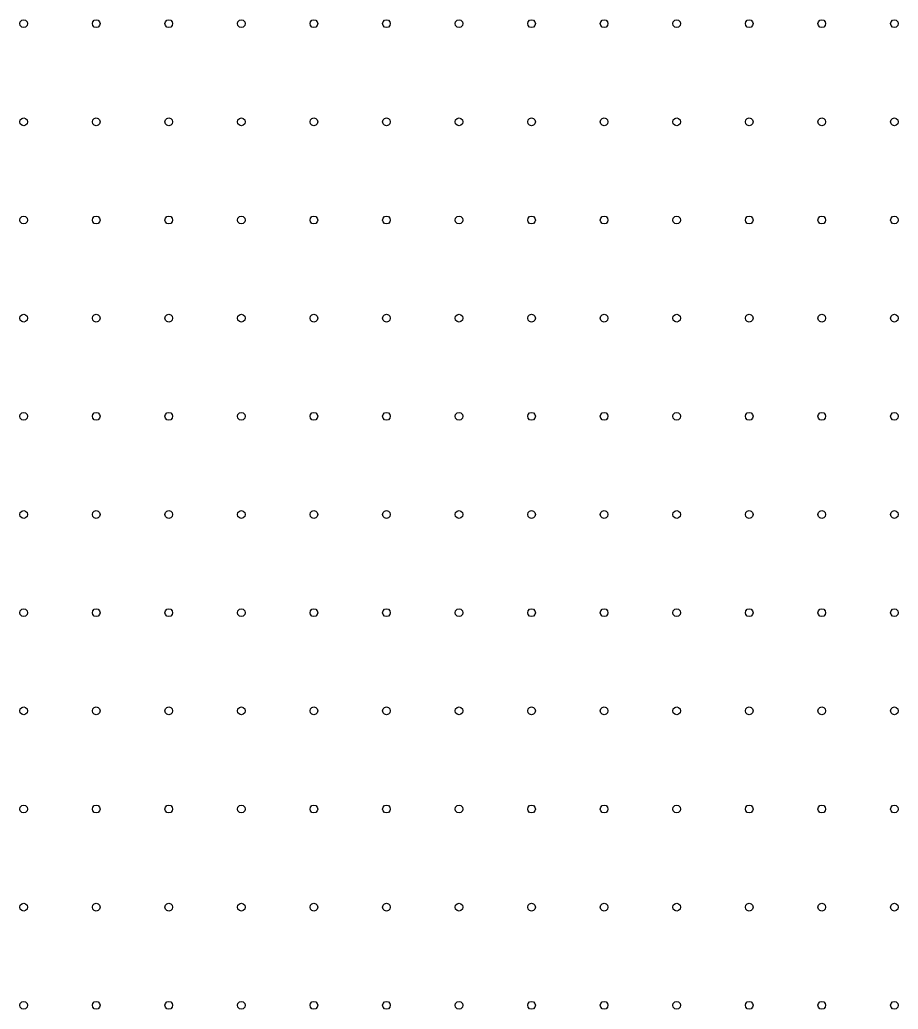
# Model space of a CAD drawing. Extents: x 11 to 212, y 11 to 212.
# Drawn here: x 122.08 to 143.44, y 86.23 to 110.3 of the extents above; entities that cross this region are included whole.
import ezdxf

# ---------------------------------------------------------------- set-up
doc = ezdxf.new("R2010")
doc.units = 0
doc.layers.add('H1', color=7, linetype='continuous')

msp = doc.modelspace()

# ---------------------------------------------------------------- linework, layer by layer
at = {"layer": 'H1'}
for points in [[(122.265, 110.206), (122.252, 110.159), (122.218, 110.124), (122.171, 110.112), (122.124, 110.124), (122.089, 110.159), (122.076, 110.206), (122.089, 110.253), (122.124, 110.287), (122.171, 110.3), (122.218, 110.287), (122.252, 110.253)], [(124.029, 110.206), (124.017, 110.159), (123.982, 110.124), (123.935, 110.112), (123.888, 110.124), (123.854, 110.159), (123.841, 110.206), (123.854, 110.253), (123.888, 110.287), (123.935, 110.3), (123.982, 110.287), (124.017, 110.253)], [(125.794, 110.206), (125.782, 110.159), (125.747, 110.124), (125.7, 110.112), (125.653, 110.124), (125.618, 110.159), (125.606, 110.206), (125.618, 110.253), (125.653, 110.287), (125.7, 110.3), (125.747, 110.287), (125.782, 110.253)], [(127.559, 110.206), (127.546, 110.159), (127.512, 110.124), (127.465, 110.112), (127.418, 110.124), (127.383, 110.159), (127.371, 110.206), (127.383, 110.253), (127.418, 110.287), (127.465, 110.3), (127.512, 110.287), (127.546, 110.253)], [(129.324, 110.206), (129.311, 110.159), (129.276, 110.124), (129.229, 110.112), (129.182, 110.124), (129.148, 110.159), (129.135, 110.206), (129.148, 110.253), (129.182, 110.287), (129.229, 110.3), (129.276, 110.287), (129.311, 110.253)], [(131.088, 110.206), (131.076, 110.159), (131.041, 110.124), (130.994, 110.112), (130.947, 110.124), (130.913, 110.159), (130.9, 110.206), (130.913, 110.253), (130.947, 110.287), (130.994, 110.3), (131.041, 110.287), (131.076, 110.253)], [(132.853, 110.206), (132.84, 110.159), (132.806, 110.124), (132.759, 110.112), (132.712, 110.124), (132.677, 110.159), (132.665, 110.206), (132.677, 110.253), (132.712, 110.287), (132.759, 110.3), (132.806, 110.287), (132.84, 110.253)], [(134.618, 110.206), (134.605, 110.159), (134.571, 110.124), (134.524, 110.112), (134.476, 110.124), (134.442, 110.159), (134.429, 110.206), (134.442, 110.253), (134.476, 110.287), (134.524, 110.3), (134.571, 110.287), (134.605, 110.253)], [(136.382, 110.206), (136.37, 110.159), (136.335, 110.124), (136.288, 110.112), (136.241, 110.124), (136.207, 110.159), (136.194, 110.206), (136.207, 110.253), (136.241, 110.287), (136.288, 110.3), (136.335, 110.287), (136.37, 110.253)], [(138.147, 110.206), (138.134, 110.159), (138.1, 110.124), (138.053, 110.112), (138.006, 110.124), (137.971, 110.159), (137.959, 110.206), (137.971, 110.253), (138.006, 110.287), (138.053, 110.3), (138.1, 110.287), (138.134, 110.253)], [(139.912, 110.206), (139.899, 110.159), (139.865, 110.124), (139.818, 110.112), (139.771, 110.124), (139.736, 110.159), (139.724, 110.206), (139.736, 110.253), (139.771, 110.287), (139.818, 110.3), (139.865, 110.287), (139.899, 110.253)], [(141.676, 110.206), (141.664, 110.159), (141.629, 110.124), (141.582, 110.112), (141.535, 110.124), (141.501, 110.159), (141.488, 110.206), (141.501, 110.253), (141.535, 110.287), (141.582, 110.3), (141.629, 110.287), (141.664, 110.253)], [(143.441, 110.206), (143.429, 110.159), (143.394, 110.124), (143.347, 110.112), (143.3, 110.124), (143.266, 110.159), (143.253, 110.206), (143.266, 110.253), (143.3, 110.287), (143.347, 110.3), (143.394, 110.287), (143.429, 110.253)], [(122.265, 107.818), (122.252, 107.771), (122.218, 107.736), (122.171, 107.724), (122.124, 107.736), (122.089, 107.771), (122.076, 107.818), (122.089, 107.865), (122.124, 107.899), (122.171, 107.912), (122.218, 107.899), (122.252, 107.865)], [(124.029, 107.818), (124.017, 107.771), (123.982, 107.736), (123.935, 107.724), (123.888, 107.736), (123.854, 107.771), (123.841, 107.818), (123.854, 107.865), (123.888, 107.899), (123.935, 107.912), (123.982, 107.899), (124.017, 107.865)], [(125.794, 107.818), (125.782, 107.771), (125.747, 107.736), (125.7, 107.724), (125.653, 107.736), (125.618, 107.771), (125.606, 107.818), (125.618, 107.865), (125.653, 107.899), (125.7, 107.912), (125.747, 107.899), (125.782, 107.865)], [(127.559, 107.818), (127.546, 107.771), (127.512, 107.736), (127.465, 107.724), (127.418, 107.736), (127.383, 107.771), (127.371, 107.818), (127.383, 107.865), (127.418, 107.899), (127.465, 107.912), (127.512, 107.899), (127.546, 107.865)], [(129.324, 107.818), (129.311, 107.771), (129.276, 107.736), (129.229, 107.724), (129.182, 107.736), (129.148, 107.771), (129.135, 107.818), (129.148, 107.865), (129.182, 107.899), (129.229, 107.912), (129.276, 107.899), (129.311, 107.865)], [(131.088, 107.818), (131.076, 107.771), (131.041, 107.736), (130.994, 107.724), (130.947, 107.736), (130.913, 107.771), (130.9, 107.818), (130.913, 107.865), (130.947, 107.899), (130.994, 107.912), (131.041, 107.899), (131.076, 107.865)], [(132.853, 107.818), (132.84, 107.771), (132.806, 107.736), (132.759, 107.724), (132.712, 107.736), (132.677, 107.771), (132.665, 107.818), (132.677, 107.865), (132.712, 107.899), (132.759, 107.912), (132.806, 107.899), (132.84, 107.865)], [(134.618, 107.818), (134.605, 107.771), (134.571, 107.736), (134.524, 107.724), (134.476, 107.736), (134.442, 107.771), (134.429, 107.818), (134.442, 107.865), (134.476, 107.899), (134.524, 107.912), (134.571, 107.899), (134.605, 107.865)], [(136.382, 107.818), (136.37, 107.771), (136.335, 107.736), (136.288, 107.724), (136.241, 107.736), (136.207, 107.771), (136.194, 107.818), (136.207, 107.865), (136.241, 107.899), (136.288, 107.912), (136.335, 107.899), (136.37, 107.865)], [(138.147, 107.818), (138.134, 107.771), (138.1, 107.736), (138.053, 107.724), (138.006, 107.736), (137.971, 107.771), (137.959, 107.818), (137.971, 107.865), (138.006, 107.899), (138.053, 107.912), (138.1, 107.899), (138.134, 107.865)], [(139.912, 107.818), (139.899, 107.771), (139.865, 107.736), (139.818, 107.724), (139.771, 107.736), (139.736, 107.771), (139.724, 107.818), (139.736, 107.865), (139.771, 107.899), (139.818, 107.912), (139.865, 107.899), (139.899, 107.865)], [(141.676, 107.818), (141.664, 107.771), (141.629, 107.736), (141.582, 107.724), (141.535, 107.736), (141.501, 107.771), (141.488, 107.818), (141.501, 107.865), (141.535, 107.899), (141.582, 107.912), (141.629, 107.899), (141.664, 107.865)], [(143.441, 107.818), (143.429, 107.771), (143.394, 107.736), (143.347, 107.724), (143.3, 107.736), (143.266, 107.771), (143.253, 107.818), (143.266, 107.865), (143.3, 107.899), (143.347, 107.912), (143.394, 107.899), (143.429, 107.865)], [(122.265, 105.429), (122.252, 105.382), (122.218, 105.348), (122.171, 105.335), (122.124, 105.348), (122.089, 105.382), (122.076, 105.429), (122.089, 105.476), (122.124, 105.511), (122.171, 105.524), (122.218, 105.511), (122.252, 105.476)], [(124.029, 105.429), (124.017, 105.382), (123.982, 105.348), (123.935, 105.335), (123.888, 105.348), (123.854, 105.382), (123.841, 105.429), (123.854, 105.476), (123.888, 105.511), (123.935, 105.524), (123.982, 105.511), (124.017, 105.476)], [(125.794, 105.429), (125.782, 105.382), (125.747, 105.348), (125.7, 105.335), (125.653, 105.348), (125.618, 105.382), (125.606, 105.429), (125.618, 105.476), (125.653, 105.511), (125.7, 105.524), (125.747, 105.511), (125.782, 105.476)], [(127.559, 105.429), (127.546, 105.382), (127.512, 105.348), (127.465, 105.335), (127.418, 105.348), (127.383, 105.382), (127.371, 105.429), (127.383, 105.476), (127.418, 105.511), (127.465, 105.524), (127.512, 105.511), (127.546, 105.476)], [(129.324, 105.429), (129.311, 105.382), (129.276, 105.348), (129.229, 105.335), (129.182, 105.348), (129.148, 105.382), (129.135, 105.429), (129.148, 105.476), (129.182, 105.511), (129.229, 105.524), (129.276, 105.511), (129.311, 105.476)], [(131.088, 105.429), (131.076, 105.382), (131.041, 105.348), (130.994, 105.335), (130.947, 105.348), (130.913, 105.382), (130.9, 105.429), (130.913, 105.476), (130.947, 105.511), (130.994, 105.524), (131.041, 105.511), (131.076, 105.476)], [(132.853, 105.429), (132.84, 105.382), (132.806, 105.348), (132.759, 105.335), (132.712, 105.348), (132.677, 105.382), (132.665, 105.429), (132.677, 105.476), (132.712, 105.511), (132.759, 105.524), (132.806, 105.511), (132.84, 105.476)], [(134.618, 105.429), (134.605, 105.382), (134.571, 105.348), (134.524, 105.335), (134.476, 105.348), (134.442, 105.382), (134.429, 105.429), (134.442, 105.476), (134.476, 105.511), (134.524, 105.524), (134.571, 105.511), (134.605, 105.476)], [(136.382, 105.429), (136.37, 105.382), (136.335, 105.348), (136.288, 105.335), (136.241, 105.348), (136.207, 105.382), (136.194, 105.429), (136.207, 105.476), (136.241, 105.511), (136.288, 105.524), (136.335, 105.511), (136.37, 105.476)], [(138.147, 105.429), (138.134, 105.382), (138.1, 105.348), (138.053, 105.335), (138.006, 105.348), (137.971, 105.382), (137.959, 105.429), (137.971, 105.476), (138.006, 105.511), (138.053, 105.524), (138.1, 105.511), (138.134, 105.476)], [(139.912, 105.429), (139.899, 105.382), (139.865, 105.348), (139.818, 105.335), (139.771, 105.348), (139.736, 105.382), (139.724, 105.429), (139.736, 105.476), (139.771, 105.511), (139.818, 105.524), (139.865, 105.511), (139.899, 105.476)], [(141.676, 105.429), (141.664, 105.382), (141.629, 105.348), (141.582, 105.335), (141.535, 105.348), (141.501, 105.382), (141.488, 105.429), (141.501, 105.476), (141.535, 105.511), (141.582, 105.524), (141.629, 105.511), (141.664, 105.476)], [(143.441, 105.429), (143.429, 105.382), (143.394, 105.348), (143.347, 105.335), (143.3, 105.348), (143.266, 105.382), (143.253, 105.429), (143.266, 105.476), (143.3, 105.511), (143.347, 105.524), (143.394, 105.511), (143.429, 105.476)], [(122.265, 103.041), (122.252, 102.994), (122.218, 102.96), (122.171, 102.947), (122.124, 102.96), (122.089, 102.994), (122.076, 103.041), (122.089, 103.088), (122.124, 103.123), (122.171, 103.135), (122.218, 103.123), (122.252, 103.088)], [(124.029, 103.041), (124.017, 102.994), (123.982, 102.96), (123.935, 102.947), (123.888, 102.96), (123.854, 102.994), (123.841, 103.041), (123.854, 103.088), (123.888, 103.123), (123.935, 103.135), (123.982, 103.123), (124.017, 103.088)], [(125.794, 103.041), (125.782, 102.994), (125.747, 102.96), (125.7, 102.947), (125.653, 102.96), (125.618, 102.994), (125.606, 103.041), (125.618, 103.088), (125.653, 103.123), (125.7, 103.135), (125.747, 103.123), (125.782, 103.088)], [(127.559, 103.041), (127.546, 102.994), (127.512, 102.96), (127.465, 102.947), (127.418, 102.96), (127.383, 102.994), (127.371, 103.041), (127.383, 103.088), (127.418, 103.123), (127.465, 103.135), (127.512, 103.123), (127.546, 103.088)], [(129.324, 103.041), (129.311, 102.994), (129.276, 102.96), (129.229, 102.947), (129.182, 102.96), (129.148, 102.994), (129.135, 103.041), (129.148, 103.088), (129.182, 103.123), (129.229, 103.135), (129.276, 103.123), (129.311, 103.088)], [(131.088, 103.041), (131.076, 102.994), (131.041, 102.96), (130.994, 102.947), (130.947, 102.96), (130.913, 102.994), (130.9, 103.041), (130.913, 103.088), (130.947, 103.123), (130.994, 103.135), (131.041, 103.123), (131.076, 103.088)], [(132.853, 103.041), (132.84, 102.994), (132.806, 102.96), (132.759, 102.947), (132.712, 102.96), (132.677, 102.994), (132.665, 103.041), (132.677, 103.088), (132.712, 103.123), (132.759, 103.135), (132.806, 103.123), (132.84, 103.088)], [(134.618, 103.041), (134.605, 102.994), (134.571, 102.96), (134.524, 102.947), (134.476, 102.96), (134.442, 102.994), (134.429, 103.041), (134.442, 103.088), (134.476, 103.123), (134.524, 103.135), (134.571, 103.123), (134.605, 103.088)], [(136.382, 103.041), (136.37, 102.994), (136.335, 102.96), (136.288, 102.947), (136.241, 102.96), (136.207, 102.994), (136.194, 103.041), (136.207, 103.088), (136.241, 103.123), (136.288, 103.135), (136.335, 103.123), (136.37, 103.088)], [(138.147, 103.041), (138.134, 102.994), (138.1, 102.96), (138.053, 102.947), (138.006, 102.96), (137.971, 102.994), (137.959, 103.041), (137.971, 103.088), (138.006, 103.123), (138.053, 103.135), (138.1, 103.123), (138.134, 103.088)], [(139.912, 103.041), (139.899, 102.994), (139.865, 102.96), (139.818, 102.947), (139.771, 102.96), (139.736, 102.994), (139.724, 103.041), (139.736, 103.088), (139.771, 103.123), (139.818, 103.135), (139.865, 103.123), (139.899, 103.088)], [(141.676, 103.041), (141.664, 102.994), (141.629, 102.96), (141.582, 102.947), (141.535, 102.96), (141.501, 102.994), (141.488, 103.041), (141.501, 103.088), (141.535, 103.123), (141.582, 103.135), (141.629, 103.123), (141.664, 103.088)], [(143.441, 103.041), (143.429, 102.994), (143.394, 102.96), (143.347, 102.947), (143.3, 102.96), (143.266, 102.994), (143.253, 103.041), (143.266, 103.088), (143.3, 103.123), (143.347, 103.135), (143.394, 103.123), (143.429, 103.088)], [(122.265, 100.653), (122.252, 100.606), (122.218, 100.571), (122.171, 100.559), (122.124, 100.571), (122.089, 100.606), (122.076, 100.653), (122.089, 100.7), (122.124, 100.734), (122.171, 100.747), (122.218, 100.734), (122.252, 100.7)], [(124.029, 100.653), (124.017, 100.606), (123.982, 100.571), (123.935, 100.559), (123.888, 100.571), (123.854, 100.606), (123.841, 100.653), (123.854, 100.7), (123.888, 100.734), (123.935, 100.747), (123.982, 100.734), (124.017, 100.7)], [(125.794, 100.653), (125.782, 100.606), (125.747, 100.571), (125.7, 100.559), (125.653, 100.571), (125.618, 100.606), (125.606, 100.653), (125.618, 100.7), (125.653, 100.734), (125.7, 100.747), (125.747, 100.734), (125.782, 100.7)], [(127.559, 100.653), (127.546, 100.606), (127.512, 100.571), (127.465, 100.559), (127.418, 100.571), (127.383, 100.606), (127.371, 100.653), (127.383, 100.7), (127.418, 100.734), (127.465, 100.747), (127.512, 100.734), (127.546, 100.7)], [(129.324, 100.653), (129.311, 100.606), (129.276, 100.571), (129.229, 100.559), (129.182, 100.571), (129.148, 100.606), (129.135, 100.653), (129.148, 100.7), (129.182, 100.734), (129.229, 100.747), (129.276, 100.734), (129.311, 100.7)], [(131.088, 100.653), (131.076, 100.606), (131.041, 100.571), (130.994, 100.559), (130.947, 100.571), (130.913, 100.606), (130.9, 100.653), (130.913, 100.7), (130.947, 100.734), (130.994, 100.747), (131.041, 100.734), (131.076, 100.7)], [(132.853, 100.653), (132.84, 100.606), (132.806, 100.571), (132.759, 100.559), (132.712, 100.571), (132.677, 100.606), (132.665, 100.653), (132.677, 100.7), (132.712, 100.734), (132.759, 100.747), (132.806, 100.734), (132.84, 100.7)], [(134.618, 100.653), (134.605, 100.606), (134.571, 100.571), (134.524, 100.559), (134.476, 100.571), (134.442, 100.606), (134.429, 100.653), (134.442, 100.7), (134.476, 100.734), (134.524, 100.747), (134.571, 100.734), (134.605, 100.7)], [(136.382, 100.653), (136.37, 100.606), (136.335, 100.571), (136.288, 100.559), (136.241, 100.571), (136.207, 100.606), (136.194, 100.653), (136.207, 100.7), (136.241, 100.734), (136.288, 100.747), (136.335, 100.734), (136.37, 100.7)], [(138.147, 100.653), (138.134, 100.606), (138.1, 100.571), (138.053, 100.559), (138.006, 100.571), (137.971, 100.606), (137.959, 100.653), (137.971, 100.7), (138.006, 100.734), (138.053, 100.747), (138.1, 100.734), (138.134, 100.7)], [(139.912, 100.653), (139.899, 100.606), (139.865, 100.571), (139.818, 100.559), (139.771, 100.571), (139.736, 100.606), (139.724, 100.653), (139.736, 100.7), (139.771, 100.734), (139.818, 100.747), (139.865, 100.734), (139.899, 100.7)], [(141.676, 100.653), (141.664, 100.606), (141.629, 100.571), (141.582, 100.559), (141.535, 100.571), (141.501, 100.606), (141.488, 100.653), (141.501, 100.7), (141.535, 100.734), (141.582, 100.747), (141.629, 100.734), (141.664, 100.7)], [(143.441, 100.653), (143.429, 100.606), (143.394, 100.571), (143.347, 100.559), (143.3, 100.571), (143.266, 100.606), (143.253, 100.653), (143.266, 100.7), (143.3, 100.734), (143.347, 100.747), (143.394, 100.734), (143.429, 100.7)], [(122.265, 98.265), (122.252, 98.218), (122.218, 98.183), (122.171, 98.171), (122.124, 98.183), (122.089, 98.218), (122.076, 98.265), (122.089, 98.312), (122.124, 98.346), (122.171, 98.359), (122.218, 98.346), (122.252, 98.312)], [(124.029, 98.265), (124.017, 98.218), (123.982, 98.183), (123.935, 98.171), (123.888, 98.183), (123.854, 98.218), (123.841, 98.265), (123.854, 98.312), (123.888, 98.346), (123.935, 98.359), (123.982, 98.346), (124.017, 98.312)], [(125.794, 98.265), (125.782, 98.218), (125.747, 98.183), (125.7, 98.171), (125.653, 98.183), (125.618, 98.218), (125.606, 98.265), (125.618, 98.312), (125.653, 98.346), (125.7, 98.359), (125.747, 98.346), (125.782, 98.312)], [(127.559, 98.265), (127.546, 98.218), (127.512, 98.183), (127.465, 98.171), (127.418, 98.183), (127.383, 98.218), (127.371, 98.265), (127.383, 98.312), (127.418, 98.346), (127.465, 98.359), (127.512, 98.346), (127.546, 98.312)], [(129.324, 98.265), (129.311, 98.218), (129.276, 98.183), (129.229, 98.171), (129.182, 98.183), (129.148, 98.218), (129.135, 98.265), (129.148, 98.312), (129.182, 98.346), (129.229, 98.359), (129.276, 98.346), (129.311, 98.312)], [(131.088, 98.265), (131.076, 98.218), (131.041, 98.183), (130.994, 98.171), (130.947, 98.183), (130.913, 98.218), (130.9, 98.265), (130.913, 98.312), (130.947, 98.346), (130.994, 98.359), (131.041, 98.346), (131.076, 98.312)], [(132.853, 98.265), (132.84, 98.218), (132.806, 98.183), (132.759, 98.171), (132.712, 98.183), (132.677, 98.218), (132.665, 98.265), (132.677, 98.312), (132.712, 98.346), (132.759, 98.359), (132.806, 98.346), (132.84, 98.312)], [(134.618, 98.265), (134.605, 98.218), (134.571, 98.183), (134.524, 98.171), (134.476, 98.183), (134.442, 98.218), (134.429, 98.265), (134.442, 98.312), (134.476, 98.346), (134.524, 98.359), (134.571, 98.346), (134.605, 98.312)], [(136.382, 98.265), (136.37, 98.218), (136.335, 98.183), (136.288, 98.171), (136.241, 98.183), (136.207, 98.218), (136.194, 98.265), (136.207, 98.312), (136.241, 98.346), (136.288, 98.359), (136.335, 98.346), (136.37, 98.312)], [(138.147, 98.265), (138.134, 98.218), (138.1, 98.183), (138.053, 98.171), (138.006, 98.183), (137.971, 98.218), (137.959, 98.265), (137.971, 98.312), (138.006, 98.346), (138.053, 98.359), (138.1, 98.346), (138.134, 98.312)], [(139.912, 98.265), (139.899, 98.218), (139.865, 98.183), (139.818, 98.171), (139.771, 98.183), (139.736, 98.218), (139.724, 98.265), (139.736, 98.312), (139.771, 98.346), (139.818, 98.359), (139.865, 98.346), (139.899, 98.312)], [(141.676, 98.265), (141.664, 98.218), (141.629, 98.183), (141.582, 98.171), (141.535, 98.183), (141.501, 98.218), (141.488, 98.265), (141.501, 98.312), (141.535, 98.346), (141.582, 98.359), (141.629, 98.346), (141.664, 98.312)], [(143.441, 98.265), (143.429, 98.218), (143.394, 98.183), (143.347, 98.171), (143.3, 98.183), (143.266, 98.218), (143.253, 98.265), (143.266, 98.312), (143.3, 98.346), (143.347, 98.359), (143.394, 98.346), (143.429, 98.312)], [(122.265, 95.876), (122.252, 95.829), (122.218, 95.795), (122.171, 95.782), (122.124, 95.795), (122.089, 95.829), (122.076, 95.876), (122.089, 95.924), (122.124, 95.958), (122.171, 95.971), (122.218, 95.958), (122.252, 95.924)], [(124.029, 95.876), (124.017, 95.829), (123.982, 95.795), (123.935, 95.782), (123.888, 95.795), (123.854, 95.829), (123.841, 95.876), (123.854, 95.924), (123.888, 95.958), (123.935, 95.971), (123.982, 95.958), (124.017, 95.924)], [(125.794, 95.876), (125.782, 95.829), (125.747, 95.795), (125.7, 95.782), (125.653, 95.795), (125.618, 95.829), (125.606, 95.876), (125.618, 95.924), (125.653, 95.958), (125.7, 95.971), (125.747, 95.958), (125.782, 95.924)], [(127.559, 95.876), (127.546, 95.829), (127.512, 95.795), (127.465, 95.782), (127.418, 95.795), (127.383, 95.829), (127.371, 95.876), (127.383, 95.924), (127.418, 95.958), (127.465, 95.971), (127.512, 95.958), (127.546, 95.924)], [(129.324, 95.876), (129.311, 95.829), (129.276, 95.795), (129.229, 95.782), (129.182, 95.795), (129.148, 95.829), (129.135, 95.876), (129.148, 95.924), (129.182, 95.958), (129.229, 95.971), (129.276, 95.958), (129.311, 95.924)], [(131.088, 95.876), (131.076, 95.829), (131.041, 95.795), (130.994, 95.782), (130.947, 95.795), (130.913, 95.829), (130.9, 95.876), (130.913, 95.924), (130.947, 95.958), (130.994, 95.971), (131.041, 95.958), (131.076, 95.924)], [(132.853, 95.876), (132.84, 95.829), (132.806, 95.795), (132.759, 95.782), (132.712, 95.795), (132.677, 95.829), (132.665, 95.876), (132.677, 95.924), (132.712, 95.958), (132.759, 95.971), (132.806, 95.958), (132.84, 95.924)], [(134.618, 95.876), (134.605, 95.829), (134.571, 95.795), (134.524, 95.782), (134.476, 95.795), (134.442, 95.829), (134.429, 95.876), (134.442, 95.924), (134.476, 95.958), (134.524, 95.971), (134.571, 95.958), (134.605, 95.924)], [(136.382, 95.876), (136.37, 95.829), (136.335, 95.795), (136.288, 95.782), (136.241, 95.795), (136.207, 95.829), (136.194, 95.876), (136.207, 95.924), (136.241, 95.958), (136.288, 95.971), (136.335, 95.958), (136.37, 95.924)], [(138.147, 95.876), (138.134, 95.829), (138.1, 95.795), (138.053, 95.782), (138.006, 95.795), (137.971, 95.829), (137.959, 95.876), (137.971, 95.924), (138.006, 95.958), (138.053, 95.971), (138.1, 95.958), (138.134, 95.924)], [(139.912, 95.876), (139.899, 95.829), (139.865, 95.795), (139.818, 95.782), (139.771, 95.795), (139.736, 95.829), (139.724, 95.876), (139.736, 95.924), (139.771, 95.958), (139.818, 95.971), (139.865, 95.958), (139.899, 95.924)], [(141.676, 95.876), (141.664, 95.829), (141.629, 95.795), (141.582, 95.782), (141.535, 95.795), (141.501, 95.829), (141.488, 95.876), (141.501, 95.924), (141.535, 95.958), (141.582, 95.971), (141.629, 95.958), (141.664, 95.924)], [(143.441, 95.876), (143.429, 95.829), (143.394, 95.795), (143.347, 95.782), (143.3, 95.795), (143.266, 95.829), (143.253, 95.876), (143.266, 95.924), (143.3, 95.958), (143.347, 95.971), (143.394, 95.958), (143.429, 95.924)], [(122.265, 93.488), (122.252, 93.441), (122.218, 93.407), (122.171, 93.394), (122.124, 93.407), (122.089, 93.441), (122.076, 93.488), (122.089, 93.535), (122.124, 93.57), (122.171, 93.582), (122.218, 93.57), (122.252, 93.535)], [(124.029, 93.488), (124.017, 93.441), (123.982, 93.407), (123.935, 93.394), (123.888, 93.407), (123.854, 93.441), (123.841, 93.488), (123.854, 93.535), (123.888, 93.57), (123.935, 93.582), (123.982, 93.57), (124.017, 93.535)], [(125.794, 93.488), (125.782, 93.441), (125.747, 93.407), (125.7, 93.394), (125.653, 93.407), (125.618, 93.441), (125.606, 93.488), (125.618, 93.535), (125.653, 93.57), (125.7, 93.582), (125.747, 93.57), (125.782, 93.535)], [(127.559, 93.488), (127.546, 93.441), (127.512, 93.407), (127.465, 93.394), (127.418, 93.407), (127.383, 93.441), (127.371, 93.488), (127.383, 93.535), (127.418, 93.57), (127.465, 93.582), (127.512, 93.57), (127.546, 93.535)], [(129.324, 93.488), (129.311, 93.441), (129.276, 93.407), (129.229, 93.394), (129.182, 93.407), (129.148, 93.441), (129.135, 93.488), (129.148, 93.535), (129.182, 93.57), (129.229, 93.582), (129.276, 93.57), (129.311, 93.535)], [(131.088, 93.488), (131.076, 93.441), (131.041, 93.407), (130.994, 93.394), (130.947, 93.407), (130.913, 93.441), (130.9, 93.488), (130.913, 93.535), (130.947, 93.57), (130.994, 93.582), (131.041, 93.57), (131.076, 93.535)], [(132.853, 93.488), (132.84, 93.441), (132.806, 93.407), (132.759, 93.394), (132.712, 93.407), (132.677, 93.441), (132.665, 93.488), (132.677, 93.535), (132.712, 93.57), (132.759, 93.582), (132.806, 93.57), (132.84, 93.535)], [(134.618, 93.488), (134.605, 93.441), (134.571, 93.407), (134.524, 93.394), (134.476, 93.407), (134.442, 93.441), (134.429, 93.488), (134.442, 93.535), (134.476, 93.57), (134.524, 93.582), (134.571, 93.57), (134.605, 93.535)], [(136.382, 93.488), (136.37, 93.441), (136.335, 93.407), (136.288, 93.394), (136.241, 93.407), (136.207, 93.441), (136.194, 93.488), (136.207, 93.535), (136.241, 93.57), (136.288, 93.582), (136.335, 93.57), (136.37, 93.535)], [(138.147, 93.488), (138.134, 93.441), (138.1, 93.407), (138.053, 93.394), (138.006, 93.407), (137.971, 93.441), (137.959, 93.488), (137.971, 93.535), (138.006, 93.57), (138.053, 93.582), (138.1, 93.57), (138.134, 93.535)], [(139.912, 93.488), (139.899, 93.441), (139.865, 93.407), (139.818, 93.394), (139.771, 93.407), (139.736, 93.441), (139.724, 93.488), (139.736, 93.535), (139.771, 93.57), (139.818, 93.582), (139.865, 93.57), (139.899, 93.535)], [(141.676, 93.488), (141.664, 93.441), (141.629, 93.407), (141.582, 93.394), (141.535, 93.407), (141.501, 93.441), (141.488, 93.488), (141.501, 93.535), (141.535, 93.57), (141.582, 93.582), (141.629, 93.57), (141.664, 93.535)], [(143.441, 93.488), (143.429, 93.441), (143.394, 93.407), (143.347, 93.394), (143.3, 93.407), (143.266, 93.441), (143.253, 93.488), (143.266, 93.535), (143.3, 93.57), (143.347, 93.582), (143.394, 93.57), (143.429, 93.535)], [(122.265, 91.1), (122.252, 91.053), (122.218, 91.018), (122.171, 91.006), (122.124, 91.018), (122.089, 91.053), (122.076, 91.1), (122.089, 91.147), (122.124, 91.182), (122.171, 91.194), (122.218, 91.182), (122.252, 91.147)], [(124.029, 91.1), (124.017, 91.053), (123.982, 91.018), (123.935, 91.006), (123.888, 91.018), (123.854, 91.053), (123.841, 91.1), (123.854, 91.147), (123.888, 91.182), (123.935, 91.194), (123.982, 91.182), (124.017, 91.147)], [(125.794, 91.1), (125.782, 91.053), (125.747, 91.018), (125.7, 91.006), (125.653, 91.018), (125.618, 91.053), (125.606, 91.1), (125.618, 91.147), (125.653, 91.182), (125.7, 91.194), (125.747, 91.182), (125.782, 91.147)], [(127.559, 91.1), (127.546, 91.053), (127.512, 91.018), (127.465, 91.006), (127.418, 91.018), (127.383, 91.053), (127.371, 91.1), (127.383, 91.147), (127.418, 91.182), (127.465, 91.194), (127.512, 91.182), (127.546, 91.147)], [(129.324, 91.1), (129.311, 91.053), (129.276, 91.018), (129.229, 91.006), (129.182, 91.018), (129.148, 91.053), (129.135, 91.1), (129.148, 91.147), (129.182, 91.182), (129.229, 91.194), (129.276, 91.182), (129.311, 91.147)], [(131.088, 91.1), (131.076, 91.053), (131.041, 91.018), (130.994, 91.006), (130.947, 91.018), (130.913, 91.053), (130.9, 91.1), (130.913, 91.147), (130.947, 91.182), (130.994, 91.194), (131.041, 91.182), (131.076, 91.147)], [(132.853, 91.1), (132.84, 91.053), (132.806, 91.018), (132.759, 91.006), (132.712, 91.018), (132.677, 91.053), (132.665, 91.1), (132.677, 91.147), (132.712, 91.182), (132.759, 91.194), (132.806, 91.182), (132.84, 91.147)], [(134.618, 91.1), (134.605, 91.053), (134.571, 91.018), (134.524, 91.006), (134.476, 91.018), (134.442, 91.053), (134.429, 91.1), (134.442, 91.147), (134.476, 91.182), (134.524, 91.194), (134.571, 91.182), (134.605, 91.147)], [(136.382, 91.1), (136.37, 91.053), (136.335, 91.018), (136.288, 91.006), (136.241, 91.018), (136.207, 91.053), (136.194, 91.1), (136.207, 91.147), (136.241, 91.182), (136.288, 91.194), (136.335, 91.182), (136.37, 91.147)], [(138.147, 91.1), (138.134, 91.053), (138.1, 91.018), (138.053, 91.006), (138.006, 91.018), (137.971, 91.053), (137.959, 91.1), (137.971, 91.147), (138.006, 91.182), (138.053, 91.194), (138.1, 91.182), (138.134, 91.147)], [(139.912, 91.1), (139.899, 91.053), (139.865, 91.018), (139.818, 91.006), (139.771, 91.018), (139.736, 91.053), (139.724, 91.1), (139.736, 91.147), (139.771, 91.182), (139.818, 91.194), (139.865, 91.182), (139.899, 91.147)], [(141.676, 91.1), (141.664, 91.053), (141.629, 91.018), (141.582, 91.006), (141.535, 91.018), (141.501, 91.053), (141.488, 91.1), (141.501, 91.147), (141.535, 91.182), (141.582, 91.194), (141.629, 91.182), (141.664, 91.147)], [(143.441, 91.1), (143.429, 91.053), (143.394, 91.018), (143.347, 91.006), (143.3, 91.018), (143.266, 91.053), (143.253, 91.1), (143.266, 91.147), (143.3, 91.182), (143.347, 91.194), (143.394, 91.182), (143.429, 91.147)], [(122.265, 88.712), (122.252, 88.665), (122.218, 88.63), (122.171, 88.618), (122.124, 88.63), (122.089, 88.665), (122.076, 88.712), (122.089, 88.759), (122.124, 88.793), (122.171, 88.806), (122.218, 88.793), (122.252, 88.759)], [(124.029, 88.712), (124.017, 88.665), (123.982, 88.63), (123.935, 88.618), (123.888, 88.63), (123.854, 88.665), (123.841, 88.712), (123.854, 88.759), (123.888, 88.793), (123.935, 88.806), (123.982, 88.793), (124.017, 88.759)], [(125.794, 88.712), (125.782, 88.665), (125.747, 88.63), (125.7, 88.618), (125.653, 88.63), (125.618, 88.665), (125.606, 88.712), (125.618, 88.759), (125.653, 88.793), (125.7, 88.806), (125.747, 88.793), (125.782, 88.759)], [(127.559, 88.712), (127.546, 88.665), (127.512, 88.63), (127.465, 88.618), (127.418, 88.63), (127.383, 88.665), (127.371, 88.712), (127.383, 88.759), (127.418, 88.793), (127.465, 88.806), (127.512, 88.793), (127.546, 88.759)], [(129.324, 88.712), (129.311, 88.665), (129.276, 88.63), (129.229, 88.618), (129.182, 88.63), (129.148, 88.665), (129.135, 88.712), (129.148, 88.759), (129.182, 88.793), (129.229, 88.806), (129.276, 88.793), (129.311, 88.759)], [(131.088, 88.712), (131.076, 88.665), (131.041, 88.63), (130.994, 88.618), (130.947, 88.63), (130.913, 88.665), (130.9, 88.712), (130.913, 88.759), (130.947, 88.793), (130.994, 88.806), (131.041, 88.793), (131.076, 88.759)], [(132.853, 88.712), (132.84, 88.665), (132.806, 88.63), (132.759, 88.618), (132.712, 88.63), (132.677, 88.665), (132.665, 88.712), (132.677, 88.759), (132.712, 88.793), (132.759, 88.806), (132.806, 88.793), (132.84, 88.759)], [(134.618, 88.712), (134.605, 88.665), (134.571, 88.63), (134.524, 88.618), (134.476, 88.63), (134.442, 88.665), (134.429, 88.712), (134.442, 88.759), (134.476, 88.793), (134.524, 88.806), (134.571, 88.793), (134.605, 88.759)], [(136.382, 88.712), (136.37, 88.665), (136.335, 88.63), (136.288, 88.618), (136.241, 88.63), (136.207, 88.665), (136.194, 88.712), (136.207, 88.759), (136.241, 88.793), (136.288, 88.806), (136.335, 88.793), (136.37, 88.759)], [(138.147, 88.712), (138.134, 88.665), (138.1, 88.63), (138.053, 88.618), (138.006, 88.63), (137.971, 88.665), (137.959, 88.712), (137.971, 88.759), (138.006, 88.793), (138.053, 88.806), (138.1, 88.793), (138.134, 88.759)], [(139.912, 88.712), (139.899, 88.665), (139.865, 88.63), (139.818, 88.618), (139.771, 88.63), (139.736, 88.665), (139.724, 88.712), (139.736, 88.759), (139.771, 88.793), (139.818, 88.806), (139.865, 88.793), (139.899, 88.759)], [(141.676, 88.712), (141.664, 88.665), (141.629, 88.63), (141.582, 88.618), (141.535, 88.63), (141.501, 88.665), (141.488, 88.712), (141.501, 88.759), (141.535, 88.793), (141.582, 88.806), (141.629, 88.793), (141.664, 88.759)], [(143.441, 88.712), (143.429, 88.665), (143.394, 88.63), (143.347, 88.618), (143.3, 88.63), (143.266, 88.665), (143.253, 88.712), (143.266, 88.759), (143.3, 88.793), (143.347, 88.806), (143.394, 88.793), (143.429, 88.759)], [(122.265, 86.324), (122.252, 86.276), (122.218, 86.242), (122.171, 86.229), (122.124, 86.242), (122.089, 86.276), (122.076, 86.324), (122.089, 86.371), (122.124, 86.405), (122.171, 86.418), (122.218, 86.405), (122.252, 86.371)], [(124.029, 86.324), (124.017, 86.276), (123.982, 86.242), (123.935, 86.229), (123.888, 86.242), (123.854, 86.276), (123.841, 86.324), (123.854, 86.371), (123.888, 86.405), (123.935, 86.418), (123.982, 86.405), (124.017, 86.371)], [(125.794, 86.324), (125.782, 86.276), (125.747, 86.242), (125.7, 86.229), (125.653, 86.242), (125.618, 86.276), (125.606, 86.324), (125.618, 86.371), (125.653, 86.405), (125.7, 86.418), (125.747, 86.405), (125.782, 86.371)], [(127.559, 86.324), (127.546, 86.276), (127.512, 86.242), (127.465, 86.229), (127.418, 86.242), (127.383, 86.276), (127.371, 86.324), (127.383, 86.371), (127.418, 86.405), (127.465, 86.418), (127.512, 86.405), (127.546, 86.371)], [(129.324, 86.324), (129.311, 86.276), (129.276, 86.242), (129.229, 86.229), (129.182, 86.242), (129.148, 86.276), (129.135, 86.324), (129.148, 86.371), (129.182, 86.405), (129.229, 86.418), (129.276, 86.405), (129.311, 86.371)], [(131.088, 86.324), (131.076, 86.276), (131.041, 86.242), (130.994, 86.229), (130.947, 86.242), (130.913, 86.276), (130.9, 86.324), (130.913, 86.371), (130.947, 86.405), (130.994, 86.418), (131.041, 86.405), (131.076, 86.371)], [(132.853, 86.324), (132.84, 86.276), (132.806, 86.242), (132.759, 86.229), (132.712, 86.242), (132.677, 86.276), (132.665, 86.324), (132.677, 86.371), (132.712, 86.405), (132.759, 86.418), (132.806, 86.405), (132.84, 86.371)], [(134.618, 86.324), (134.605, 86.276), (134.571, 86.242), (134.524, 86.229), (134.476, 86.242), (134.442, 86.276), (134.429, 86.324), (134.442, 86.371), (134.476, 86.405), (134.524, 86.418), (134.571, 86.405), (134.605, 86.371)], [(136.382, 86.324), (136.37, 86.276), (136.335, 86.242), (136.288, 86.229), (136.241, 86.242), (136.207, 86.276), (136.194, 86.324), (136.207, 86.371), (136.241, 86.405), (136.288, 86.418), (136.335, 86.405), (136.37, 86.371)], [(138.147, 86.324), (138.134, 86.276), (138.1, 86.242), (138.053, 86.229), (138.006, 86.242), (137.971, 86.276), (137.959, 86.324), (137.971, 86.371), (138.006, 86.405), (138.053, 86.418), (138.1, 86.405), (138.134, 86.371)], [(139.912, 86.324), (139.899, 86.276), (139.865, 86.242), (139.818, 86.229), (139.771, 86.242), (139.736, 86.276), (139.724, 86.324), (139.736, 86.371), (139.771, 86.405), (139.818, 86.418), (139.865, 86.405), (139.899, 86.371)], [(141.676, 86.324), (141.664, 86.276), (141.629, 86.242), (141.582, 86.229), (141.535, 86.242), (141.501, 86.276), (141.488, 86.324), (141.501, 86.371), (141.535, 86.405), (141.582, 86.418), (141.629, 86.405), (141.664, 86.371)], [(143.441, 86.324), (143.429, 86.276), (143.394, 86.242), (143.347, 86.229), (143.3, 86.242), (143.266, 86.276), (143.253, 86.324), (143.266, 86.371), (143.3, 86.405), (143.347, 86.418), (143.394, 86.405), (143.429, 86.371)]]:
    msp.add_lwpolyline(points, close=True, dxfattribs=at)

doc.saveas('drawing.dxf')
